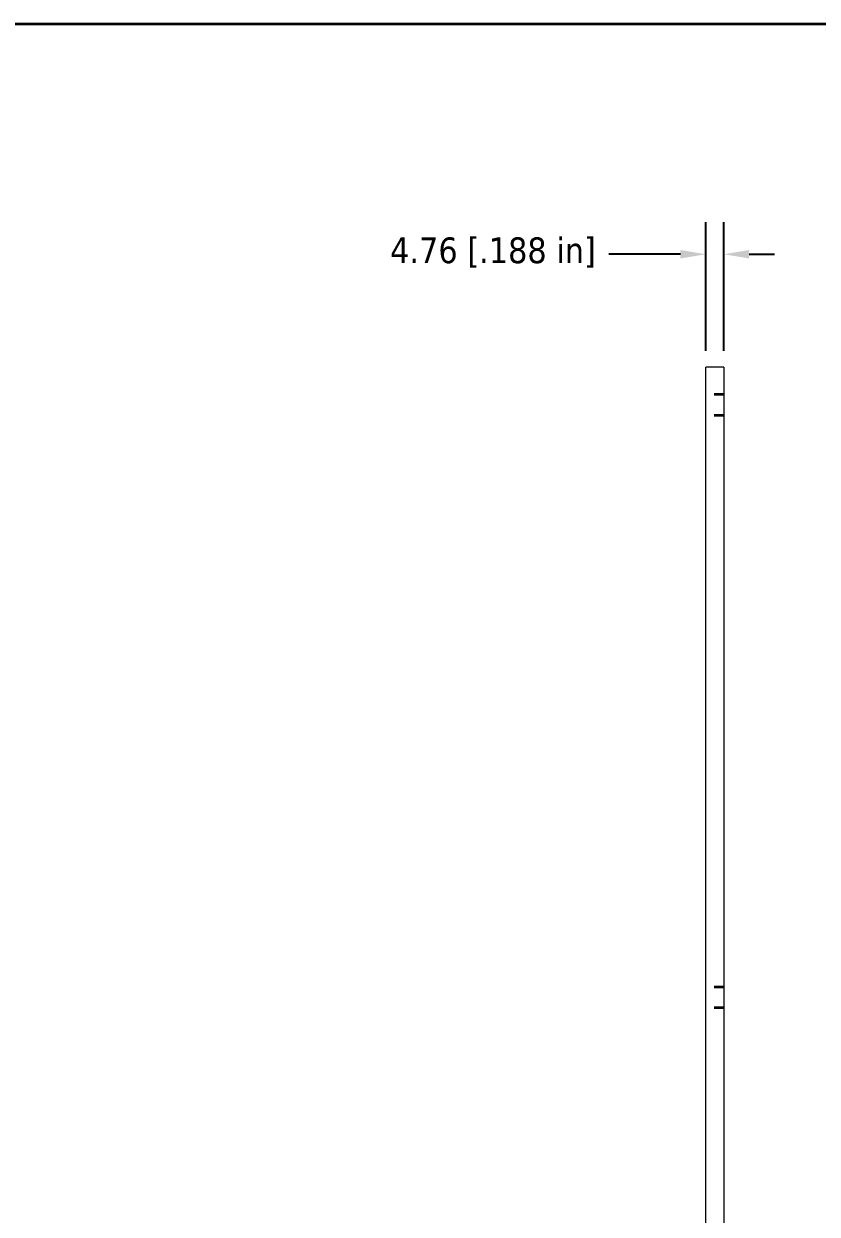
# Model space of a CAD drawing. Header units: inches. Extents: x 1.3 to 45, y 0.7 to 28.7.
# Drawn here: x 28.55 to 36.77, y 16.32 to 28.67 of the extents above; entities that cross this region are included whole.
import ezdxf

# ---------------------------------------------------------------- set-up
doc = ezdxf.new("R2010")
doc.units = ezdxf.units.IN
doc.header["$LTSCALE"] = 2.666666666666667
doc.header["$MEASUREMENT"] = 0
doc.linetypes.add('DASHED', pattern=[0.2067, 0.1654, -0.0413])
doc.layers.get('0').update_dxf_attribs({"lineweight": 25})
for name, color, linetype, lineweight in [('Dimension (ANSI)', 7, 'Continuous', 25), ('Hidden (ANSI)', 8, 'DASHED', 35), ('TITLE', 7, 'Continuous', 35), ('Visible (ANSI)', 7, 'Continuous', 18)]:
    doc.layers.add(name, color=color, linetype=linetype, lineweight=lineweight)
doc.styles.add('Note Text (ANSI)', font='tahoma.ttf')
doc.dimstyles.new('Default - mm [in] (ANSI)', dxfattribs={"dimscale": 2.666666666666667, "dimtxt": 0.1000000014901161, "dimasz": 0.09842519462108612, "dimexe": 0.125, "dimexo": 0.063, "dimgap": 0.03149606299212598, "dimtad": 0, "dimtoh": 1, "dimlfac": 25.4, "dimrnd": 1e-08, "dimzin": 4, "dimdsep": 46, "dimtxsty": 'Note Text (ANSI)', "dimcen": 0.09, "dimdle": 0.3937007874015748, "dimclrd": 256, "dimclre": 256, "dimclrt": 256, "dimadec": 1, "dimazin": 1, "dimtfac": 1.200000047683716, "dimtofl": 0, "dimtmove": 0, "dimatfit": 3, "dimfxl": 0, "dimtolj": 1, "dimtzin": 4, "dimlwd": -1, "dimlwe": -1, "dimarcsym": 0})

# ---------------------------------------------------------------- blocks, each defined once
blk = doc.blocks.new('Borders B-Size')
at = {"layer": 'TITLE'}
blk.add_line((0.624999999999998, 10.75), (16.75, 10.75), dxfattribs=at)
blk = doc.blocks.new('*D17')
at = {"layer": 'Defpoints', "color": 0}
for p in [(35.80619225066915, 26.27694179580387), (35.61869225066916, 25.10694614666491), (35.80619225066915, 25.10694614666491)]:
    blk.add_point(p, dxfattribs=at)
at = {"layer": 'Dimension (ANSI)'}
for p, q in [((35.61869225066916, 25.27494614666491), (35.61869225066916, 26.6102751291372)), ((35.80619225066915, 25.27494614666491), (35.80619225066915, 26.6102751291372)), ((35.35622506501293, 26.27694179580387), (34.6148995877687, 26.27694179580387)), ((36.06865943632538, 26.27694179580387), (36.33112662198161, 26.27694179580387))]:
    blk.add_line(p, q, dxfattribs=at)
for points in [[(35.35622506501293, 26.32068632674657), (35.35622506501293, 26.23319726486116), (35.61869225066916, 26.27694179580387)], [(36.06865943632538, 26.32068632674657), (36.06865943632538, 26.23319726486116), (35.80619225066915, 26.27694179580387)]]:
    blk.add_solid(points, dxfattribs=at)
at = {"layer": 'Dimension (ANSI)', "insert": (32.34599849425232, 26.45137654095196), "char_height": 0.2666666706403096, "attachment_point": 1, "style": 'Note Text (ANSI)'}
blk.add_mtext('\\A1;4.76 [.188 in]', dxfattribs=at)

msp = doc.modelspace()

# ---------------------------------------------------------------- linework, layer by layer
at = {"layer": 'Hidden (ANSI)', "ltscale": 0.1338239759206772}
for p, q in [((35.80619225066906, 24.82174535926334), (35.61869225066906, 24.82174535926334)), ((35.80619225066906, 24.60474535926333), (35.61869225066906, 24.60474535926333)), ((35.80619225066604, 18.67804457186164), (35.61869225066605, 18.67804457186164)), ((35.80619225066604, 18.46104457186164), (35.61869225066605, 18.46104457186164))]:
    msp.add_line(p, q, dxfattribs=at)
at = {"layer": 'Visible (ANSI)'}
for p, q in [((35.61869225066918, 24.9819461466649), (35.61869225066914, 25.10694614666491)), ((35.80619225066913, 25.10694614666491), (35.61869225066914, 25.10694614666491)), ((35.80619225066913, 25.10694614666491), (35.80619225066917, 24.9819461466649)), ((35.61869225066918, 4.56265480808224), (35.61869225066918, 24.9819461466649)), ((35.80619225066917, 24.9819461466649), (35.80619225066917, 4.56265480808224))]:
    msp.add_line(p, q, dxfattribs=at)

# ---------------------------------------------------------------- block references
at = {"xscale": 2.666666666666667, "yscale": 2.666666666666667, "zscale": 2.666666666666667}
msp.add_blockref('Borders B-Size', (0, 0), dxfattribs=at)

# ---------------------------------------------------------------- dimensions: what is measured, and where the dimension line sits
at = {"layer": 'Dimension (ANSI)'}
dim = msp.add_linear_dim(base=(35.80619225066915, 26.27694179580387), p1=(35.61869225066916, 25.10694614666491), p2=(35.80619225066915, 25.10694614666491), angle=180, dimstyle='Default - mm [in] (ANSI)', override={"dimgap": 0.03149606299212598, "dimtoh": 0, "dimdec": 2, "dimlfac": 25.4, "dimtol": 0, "dimlim": 0, "dimtp": 0, "dimtm": -0, "dimtdec": 2, "dimatfit": 1}, dxfattribs=at)
dim.commit()
dim.dimension.update_dxf_attribs({"geometry": '*D17', "text_midpoint": (33.43845429035434, 26.27694179580387), "dimtype": 160})

doc.saveas('drawing.dxf')
